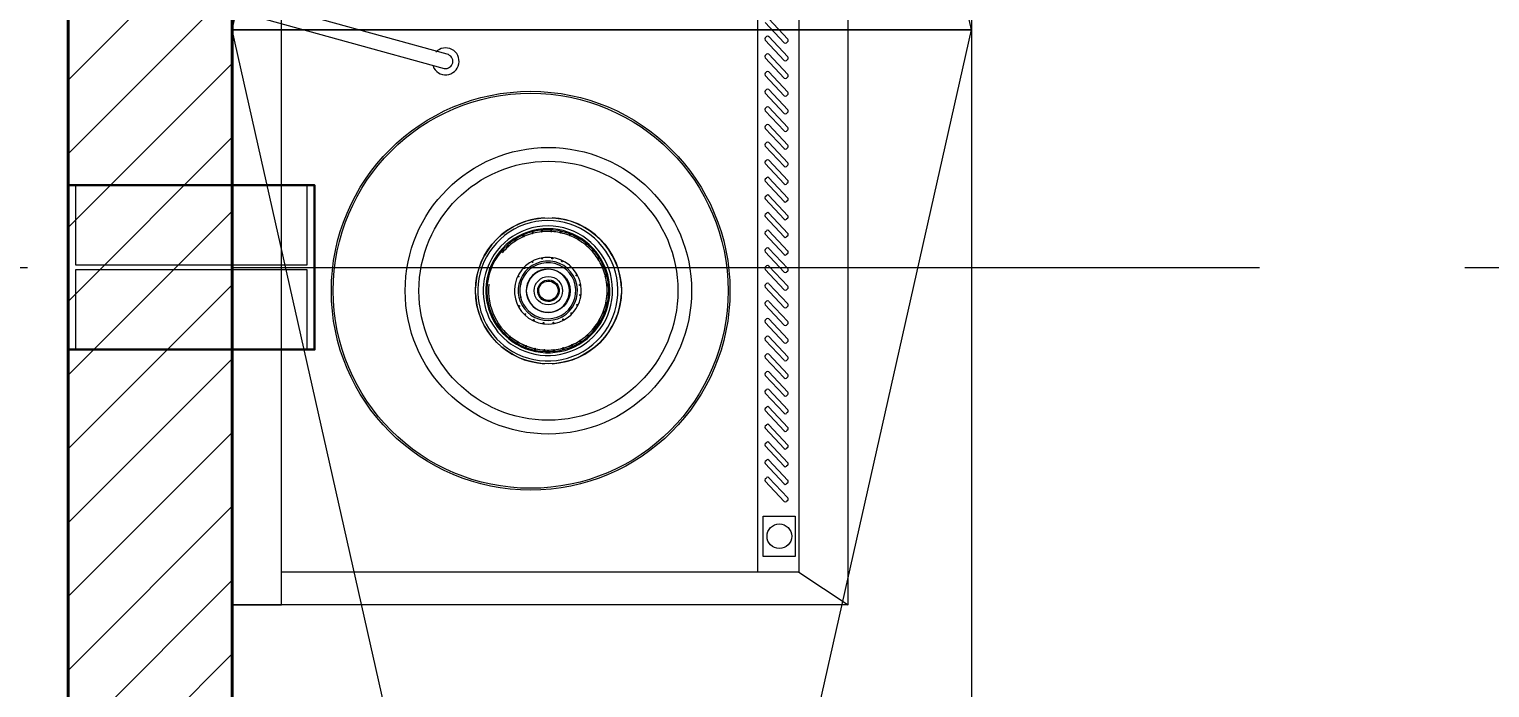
# Model space of a CAD drawing. Header units: millimetres. Extents: x 886808 to 1650903, y -1008069 to 230892.
# Drawn here: x 934941 to 936720, y -358661 to -357859 of the extents above; entities that cross this region are included whole.
import ezdxf

# ---------------------------------------------------------------- set-up
doc = ezdxf.new("R2010")
doc.units = ezdxf.units.MM
doc.linetypes.add('CENTER', pattern=[2, 1.25, -0.25, 0.25, -0.25])
doc.layers.get('0').update_dxf_attribs({"lineweight": 0})
for name, color, linetype, lineweight in [('01- NET TUONG- 242', 242, 'Continuous', 40), ('8l NET TO', 8, 'Continuous', 9), ('A-GLAZ-CURT', 52, 'Continuous', 5), ('A-Wall', 113, 'Continuous', 30), ('A_Dim', 8, 'Continuous', 5), ('DS_Dim', 8, 'Continuous', 0), ('HACTH', 8, 'Continuous', 0), ('hatch', 250, 'Continuous', 0), ('I-FURN', 252, 'Continuous', 5)]:
    doc.layers.add(name, color=color, linetype=linetype, lineweight=lineweight)
doc.styles.add('TIÊU ĐỀ', font='arial.ttf', dxfattribs={"height": 230})
doc.dimstyles.new('1-100', dxfattribs={"dimtxt": 230, "dimasz": 150, "dimexe": 150, "dimexo": 300, "dimgap": 90, "dimtad": 1, "dimdec": 0, "dimrnd": 5, "dimzin": 0, "dimtxsty": 'TIÊU ĐỀ', "dimblk": 'ARCHTICK', "dimcen": 100, "dimdle": 120, "dimclrd": 256, "dimclre": 256, "dimclrt": 2, "dimadec": 0, "dimazin": 0, "dimtfac": 1, "dimtdec": 0, "dimtix": 1, "dimtmove": 1, "dimatfit": 3, "dimldrblk": 'OPEN30', "dimfxl": 900, "dimtolj": 1, "dimtzin": 0, "dimlwd": 13, "dimlwe": 13, "dimarcsym": 1})

# ---------------------------------------------------------------- blocks, each defined once
blk = doc.blocks.new('TRUC KHU BEP')
at = {"layer": '8l NET TO', "color": 251, "linetype": 'CENTER', "ltscale": 1000, "true_color": 0x636466, "transparency": 33554636}
for p, q in [((70, -3998.8), (70, 41158.2)), ((-5729.4, 21350), (13215, 21350))]:
    blk.add_line(p, q, dxfattribs=at)
blk = doc.blocks.new('TUONG BEP TG 1')
at = {"layer": 'HACTH', "transparency": 33554636}
h = blk.add_hatch(dxfattribs=at)
h.set_pattern_fill('ANSI31', color=256, scale=20)
h.set_pattern_definition([(45, (-934918.59, 379499.195), (-44.9012806, 44.9012806), [])])
h.paths.add_polyline_path([(3452.6, 37100), (6590.6, 37100), (6590.6, 36900), (3452.6, 36900)])
h.paths.add_polyline_path([(269.7, 37100), (1652.6, 37100), (1652.6, 36900), (269.7, 36900)])
h.paths.add_polyline_path([(8200.6, 37100), (10000, 37100), (10000, 36900), (8200.6, 36900)])
h.paths.add_polyline_path([(269.7, 29200), (70, 29200)], flags=17)
h.paths.add_polyline_path([(70, 19062.5), (269.7, 19062.5), (269.8, 17496.1), (70.1, 17496.1)])
h.paths.add_polyline_path([(69.6, 4881.2), (269.7, 4881.2), (269.7, 2202), (69.6, 2202)])
h.paths.add_polyline_path([(69.6, 7593.8), (269.7, 7593.8), (269.7, 6481.2), (69.6, 6481.2)])
h.paths.add_polyline_path([(69.6, 602), (269.7, 602), (269.7, 0), (69.6, 0)])
h.paths.add_polyline_path([(269.6, 0), (1685.1, 0), (1685.1, 200), (269.6, 200)])
h.paths.add_polyline_path([(3485.1, 200), (7535.3, 200), (7535.3, 0), (3485.1, 0)])
h.paths.add_polyline_path([(9145.3, 200), (10000, 200), (10000, 0), (9145.3, 0)])
h.paths.add_polyline_path([(70, 29200), (269.7, 29200), (269.7, 20662.5), (70, 20662.5)])
h.paths.add_polyline_path([(68.5, 14361), (269.7, 14361), (269.7, 15896.1), (68.5, 15896.1)])
h.paths.add_polyline_path([(69.6, 11800.9), (268.5, 11800.9), (268.5, 12761), (69.6, 12761)])
h.paths.add_polyline_path([(69.6, 10200.9), (269.6, 10200.9), (269.6, 9193.8), (69.6, 9193.8)])
h.paths.add_polyline_path([(69.8, 200.2), (69.8, 0), (-2028.9, -0.1), (-2028.9, 200)])
h.paths.add_polyline_path([(70, 37100.1), (270.6, 37100.1), (270.6, 34325), (70, 34325)])
h.paths.add_polyline_path([(70, 37100.1), (70, 36899.9), (-3029.1, 36899.8), (-3029.1, 37100)])
h.paths.add_polyline_path([(-3229.3, 37100), (-3029.1, 37100), (-3029, 36699.8), (-3229.2, 36699.8)])
h.paths.add_polyline_path([(-3229.3, 35699.8), (-3029.1, 35699.8), (-3029, 34049.8), (-3229.2, 34049.8)])
h.paths.add_polyline_path([(70.6, 34450.1), (70.6, 34249.9), (-3029, 34249.9), (-3029, 34450.1)])
h.paths.add_polyline_path([(-3229.4, 33049.7), (-3029.2, 33049.7), (-3029.1, 31994.2), (-3229.3, 31994.2)])
h.paths.add_polyline_path([(70, 32200.2), (70, 32000), (-3029.1, 32000), (-3029.1, 32200.2)])
h.paths.add_polyline_path([(-3329, 3299.3), (-3128.9, 3299.3), (-3128.9, 4099.2), (70, 4099.2), (70, 4299.4), (-3329, 4299.3)])
h.paths.add_polyline_path([(-3128.9, 2299.3), (-3329, 2299.3), (-3329, 0), (-3028.9, -0.1), (-3028.9, 200), (-3128.9, 200)])
at = {"layer": '01- NET TUONG- 242', "transparency": 33554636}
blk.add_lwpolyline([(70, 29200), (269.7, 29200), (269.7, 20662.5), (70, 20662.5)], close=True, dxfattribs=at)
blk = doc.blocks.new('A$C26DD556D')
at = {"layer": 'hatch', "transparency": 33554636}
for p, q in [((2079.2, 12325.4), (2079.2, 16325.4)), ((2079.2, 12325.4), (2979.2, 16325.4)), ((2979.2, 12325.4), (2079.2, 16325.4)), ((2979.2, 16325.4), (2979.2, 12325.4)), ((2079.2, 11625.5), (2079.2, 13725.5)), ((2079.2, 13725.5), (2079.2, 11625.5)), ((2079.2, 13725.5), (2079.2, 11625.5)), ((2139.2, 12295.7), (2139.2, 13725.5)), ((2139.2, 11625.5), (2139.2, 13725.5)), ((2139.2, 11625.5), (2139.2, 13725.5)), ((2829.2, 11625.5), (2829.2, 13725.5)), ((2719.2, 11665.5), (2719.2, 13685.5)), ((2769.2, 13685.5), (2769.2, 11665.5)), ((2340.8, 12295.7), (2110.9, 12359.1)), ((2979.2, 12325.4), (2079.2, 12325.4)), ((2079.2, 8325.4), (2079.2, 12325.4)), ((2079.2, 12325.4), (2979.2, 12325.4)), ((2079.2, 8325.4), (2979.2, 12325.4)), ((2979.2, 8325.4), (2079.2, 12325.4)), ((2107.5, 12341.8), (2337.3, 12278.5)), ((2751.2, 12309.6), (2728.1, 12334.3)), ((2732.7, 12338.6), (2755.7, 12313.9)), ((2979.2, 12325.4), (2979.2, 8325.4)), ((2751.2, 12288.2), (2728.1, 12312.8)), ((2728.2, 12315.7), (2729.8, 12317.2)), ((2732.7, 12317.1), (2755.7, 12292.4)), ((2755.6, 12311.1), (2754, 12309.5)), ((2751.2, 12266.7), (2728.1, 12291.4)), ((2728.2, 12294.2), (2729.8, 12295.7)), ((2732.7, 12295.6), (2755.7, 12270.9)), ((2755.6, 12289.6), (2754, 12288.1)), ((2728.2, 12272.7), (2729.8, 12274.3)), ((2732.7, 12274.2), (2755.7, 12249.5)), ((2751.2, 12245.2), (2728.1, 12269.9)), ((2755.6, 12268.1), (2754, 12266.6)), ((2139.2, 11625.5), (2139.2, 12253.3)), ((2751.2, 12223.7), (2728.1, 12248.4)), ((2728.2, 12251.3), (2729.8, 12252.8)), ((2732.7, 12252.7), (2755.7, 12228)), ((2755.6, 12246.7), (2754, 12245.1)), ((2751.2, 12202.3), (2728.1, 12227)), ((2728.2, 12229.8), (2729.8, 12231.3)), ((2732.7, 12231.2), (2755.7, 12206.5)), ((2755.6, 12225.2), (2754, 12223.7)), ((2751.2, 12180.8), (2728.1, 12205.5)), ((2728.2, 12208.3), (2729.8, 12209.8)), ((2732.7, 12209.8), (2755.7, 12185.1)), ((2755.6, 12203.7), (2754, 12202.2)), ((2751.2, 12159.3), (2728.1, 12184)), ((2728.2, 12186.8), (2729.8, 12188.4)), ((2732.7, 12188.3), (2755.7, 12163.6)), ((2728.2, 12165.4), (2729.8, 12166.9)), ((2732.7, 12166.8), (2755.7, 12142.1)), ((2755.6, 12182.2), (2754, 12180.7)), ((2751.2, 12137.9), (2728.1, 12162.6)), ((2755.6, 12160.8), (2754, 12159.2)), ((2751.2, 12116.4), (2728.1, 12141.1)), ((2728.2, 12143.9), (2729.8, 12145.4)), ((2732.7, 12145.3), (2755.7, 12120.7)), ((2755.6, 12139.3), (2754, 12137.8)), ((2751.2, 12094.9), (2728.1, 12119.6)), ((2728.2, 12122.4), (2729.8, 12124)), ((2732.7, 12123.9), (2755.7, 12099.2)), ((2755.6, 12117.8), (2754, 12116.3)), ((2751.2, 12073.5), (2728.1, 12098.1)), ((2728.2, 12101), (2729.8, 12102.5)), ((2732.7, 12102.4), (2755.7, 12077.7)), ((2755.6, 12096.4), (2754, 12094.8)), ((2751.2, 12052), (2728.1, 12076.7)), ((2728.2, 12079.5), (2729.8, 12081)), ((2732.7, 12080.9), (2755.7, 12056.2)), ((2728.2, 12058), (2729.8, 12059.6)), ((2732.7, 12059.5), (2755.7, 12034.8)), ((2755.6, 12074.9), (2754, 12073.4)), ((2751.2, 12030.5), (2728.1, 12055.2)), ((2755.6, 12053.4), (2754, 12051.9)), ((2751.2, 12009), (2728.1, 12033.7)), ((2728.2, 12036.6), (2729.8, 12038.1)), ((2732.7, 12038), (2755.7, 12013.3)), ((2755.6, 12031.9), (2754, 12030.4)), ((2431.4, 12015.8), (2430, 12015.8)), ((2751.2, 11987.6), (2728.1, 12012.3)), ((2728.2, 12015.1), (2729.8, 12016.6)), ((2732.7, 12016.5), (2755.7, 11991.8)), ((2755.6, 12010.5), (2754, 12008.9)), ((2430, 12000), (2431.4, 12000)), ((2751.2, 11966.1), (2728.1, 11990.8)), ((2728.2, 11993.6), (2729.8, 11995.1)), ((2732.7, 11995), (2755.7, 11970.4)), ((2755.6, 11989), (2754, 11987.5)), ((2751.2, 11944.6), (2728.1, 11969.3)), ((2728.2, 11972.1), (2729.8, 11973.7)), ((2732.7, 11973.6), (2755.7, 11948.9)), ((2728.2, 11950.7), (2729.8, 11952.2)), ((2732.7, 11952.1), (2755.7, 11927.4)), ((2755.6, 11967.5), (2754, 11966)), ((2751.2, 11923.2), (2728.1, 11947.8)), ((2755.6, 11946.1), (2754, 11944.5)), ((2751.2, 11901.7), (2728.1, 11926.4)), ((2728.2, 11929.2), (2729.8, 11930.7)), ((2732.7, 11930.6), (2755.7, 11906)), ((2755.6, 11924.6), (2754, 11923.1)), ((2751.2, 11880.2), (2728.1, 11904.9)), ((2728.2, 11907.7), (2729.8, 11909.3)), ((2732.7, 11909.2), (2755.7, 11884.5)), ((2755.6, 11903.1), (2754, 11901.6)), ((2751.2, 11858.7), (2728.1, 11883.4)), ((2728.2, 11886.3), (2729.8, 11887.8)), ((2732.7, 11887.7), (2755.7, 11863)), ((2755.6, 11881.7), (2754, 11880.1)), ((2728.2, 11864.8), (2729.8, 11866.3)), ((2732.7, 11866.2), (2755.7, 11841.5)), ((2751.2, 11837.3), (2728.1, 11862)), ((2728.2, 11843.3), (2729.8, 11844.8)), ((2732.7, 11844.8), (2755.7, 11820.1)), ((2755.6, 11860.2), (2754, 11858.7)), ((2751.2, 11815.8), (2728.1, 11840.5)), ((2755.6, 11838.7), (2754, 11837.2)), ((2751.2, 11794.3), (2728.1, 11819)), ((2728.2, 11821.8), (2729.8, 11823.4)), ((2732.7, 11823.3), (2755.7, 11798.6)), ((2755.6, 11817.2), (2754, 11815.7)), ((2751.2, 11772.9), (2728.1, 11797.6)), ((2728.2, 11800.4), (2729.8, 11801.9)), ((2732.7, 11801.8), (2755.7, 11777.1)), ((2755.6, 11795.8), (2754, 11794.2)), ((2751.2, 11751.4), (2728.1, 11776.1)), ((2728.2, 11778.9), (2729.8, 11780.4)), ((2732.7, 11780.3), (2755.7, 11755.7)), ((2755.6, 11774.3), (2754, 11772.8)), ((2755.6, 11752.8), (2754, 11751.3)), ((2725.6, 11684.6), (2725.6, 11733.5)), ((2725.6, 11733.5), (2764.7, 11733.5)), ((2764.7, 11733.5), (2764.7, 11684.6)), ((2764.7, 11684.6), (2725.6, 11684.6)), ((2769.2, 11665.5), (2139.2, 11665.5)), ((2769.2, 11665.5), (2719.2, 11665.5)), ((2769.2, 11665.5), (2719.2, 11665.5)), ((2769.2, 11665.5), (2769.2, 11665.5)), ((2769.2, 11665.5), (2829.2, 11625.5)), ((2829.2, 11625.5), (2079.2, 11625.5)), ((2079.2, 11625.5), (2139.2, 11625.5)), ((2079.2, 11625.5), (2139.2, 11625.5)), ((2079.2, 11625.5), (2139.2, 11625.5))]:
    blk.add_line(p, q, dxfattribs=at)
for centre, radius in [((2442.6, 12007.9), 242.7), ((2442.6, 12007.9), 240.4), ((2464.2, 12007.9), 174.4), ((2464.2, 12007.9), 157.6), ((2464.2, 12007.9), 88.9), ((2464.2, 12007.9), 88.9), ((2444.8, 12043), 0.657), ((2456.6, 12047), 0.657), ((2469, 12047.3), 0.657), ((2480.9, 12043.7), 0.657), ((2427.8, 12025.3), 0.657), ((2434.9, 12035.5), 0.657), ((2464.2, 12007.9), 26.5), ((2464.2, 12007.9), 17.3), ((2491.1, 12036.5), 0.657), ((2498.6, 12026.6), 0.657), ((2502.7, 12014.9), 0.657), ((2428.5, 11989.2), 0.657), ((2499.3, 11990.6), 0.657), ((2502.9, 12002.5), 0.657), ((2436, 11979.3), 0.657), ((2446.2, 11972.2), 0.657), ((2458.1, 11968.6), 0.657), ((2470.5, 11968.8), 0.657), ((2482.3, 11972.9), 0.657), ((2492.2, 11980.4), 0.657), ((2745.4, 11709.1), 15)]:
    blk.add_circle(centre, radius, dxfattribs=at)
for centre, radius, start, end in [((2729.6, 12314.2), 2, 133.0347, 223.0347), ((2731.2, 12315.7), 2, 43.0347, 133.0347), ((2752.6, 12311), 2, 223.0347, 313.0347), ((2754.3, 12312.5), 2, 313.0347, 43.0347), ((2339, 12287.1), 16.4, 200.9809, 136.308), ((2339, 12287.1), 8.79, 258.6444, 78.6444), ((2729.6, 12292.7), 2, 133.0347, 223.0347), ((2731.2, 12294.3), 2, 43.0347, 133.0347), ((2754.3, 12291.1), 2, 313.0347, 43.0347), ((2729.6, 12271.3), 2, 133.0347, 223.0347), ((2731.2, 12272.8), 2, 43.0347, 133.0347), ((2752.6, 12289.5), 2, 223.0347, 313.0347), ((2752.6, 12268.1), 2, 223.0347, 313.0347), ((2754.3, 12269.6), 2, 313.0347, 43.0347), ((2729.6, 12249.8), 2, 133.0347, 223.0347), ((2731.2, 12251.3), 2, 43.0347, 133.0347), ((2752.6, 12246.6), 2, 223.0347, 313.0347), ((2754.3, 12248.1), 2, 313.0347, 43.0347), ((2729.6, 12228.3), 2, 133.0347, 223.0347), ((2731.2, 12229.9), 2, 43.0347, 133.0347), ((2752.6, 12225.1), 2, 223.0347, 313.0347), ((2754.3, 12226.6), 2, 313.0347, 43.0347), ((2729.6, 12206.9), 2, 133.0347, 223.0347), ((2731.2, 12208.4), 2, 43.0347, 133.0347), ((2752.6, 12203.6), 2, 223.0347, 313.0347), ((2754.3, 12205.2), 2, 313.0347, 43.0347), ((2729.6, 12185.4), 2, 133.0347, 223.0347), ((2731.2, 12186.9), 2, 43.0347, 133.0347), ((2754.3, 12183.7), 2, 313.0347, 43.0347), ((2729.6, 12163.9), 2, 133.0347, 223.0347), ((2731.2, 12165.4), 2, 43.0347, 133.0347), ((2752.6, 12182.2), 2, 223.0347, 313.0347), ((2752.6, 12160.7), 2, 223.0347, 313.0347), ((2754.3, 12162.2), 2, 313.0347, 43.0347), ((2729.6, 12142.4), 2, 133.0347, 223.0347), ((2731.2, 12144), 2, 43.0347, 133.0347), ((2752.6, 12139.2), 2, 223.0347, 313.0347), ((2754.3, 12140.8), 2, 313.0347, 43.0347), ((2729.6, 12121), 2, 133.0347, 223.0347), ((2731.2, 12122.5), 2, 43.0347, 133.0347), ((2752.6, 12117.8), 2, 223.0347, 313.0347), ((2754.3, 12119.3), 2, 313.0347, 43.0347), ((2464.2, 12007.9), 88.9, 93.0247, 177.816), ((2464.2, 12007.9), 88.9, 2.184, 86.9753), ((2729.6, 12099.5), 2, 133.0347, 223.0347), ((2731.2, 12101), 2, 43.0347, 133.0347), ((2752.6, 12096.3), 2, 223.0347, 313.0347), ((2754.3, 12097.8), 2, 313.0347, 43.0347), ((2463.5, 12007.9), 85.4, 234.9212, 174.7036), ((2463.5, 12007.9), 78.8, 234.9212, 174.2608), ((2463.5, 12007.9), 75.5, 234.9212, 174.0104), ((2463.5, 12007.9), 74.2, 234.9212, 173.904), ((2463.5, 12007.9), 72.2, 105.1221, 113.3257), ((2445, 12078.4), 0.788, 324.2976, 245.1502), ((2445, 12078.4), 0.788, 245.1502, 324.2976), ((2463.5, 12007.9), 72.2, 96.1221, 104.3257), ((2456.3, 12080.4), 0.788, 315.2976, 236.1502), ((2456.3, 12080.4), 0.788, 236.1502, 315.2976), ((2463.5, 12007.9), 72.2, 87.1221, 95.3257), ((2467.7, 12080.6), 0.788, 306.2976, 227.1502), ((2467.7, 12080.6), 0.788, 227.1502, 306.2976), ((2463.5, 12007.9), 72.2, 78.1221, 86.3257), ((2479, 12079.1), 0.788, 297.2976, 218.1502), ((2479, 12079.1), 0.788, 218.1502, 297.2976), ((2463.5, 12007.9), 72.2, 69.1221, 77.3257), ((2490, 12075.8), 0.788, 288.2976, 209.1502), ((2729.6, 12078), 2, 133.0347, 223.0347), ((2731.2, 12079.6), 2, 43.0347, 133.0347), ((2754.3, 12076.3), 2, 313.0347, 43.0347), ((2463.5, 12007.9), 72.2, 132.1221, 140.3257), ((2415.1, 12062.3), 0.788, 351.2976, 272.1502), ((2415.1, 12062.3), 0.788, 272.1502, 351.2976), ((2463.5, 12007.9), 72.2, 123.1221, 131.3257), ((2424.2, 12069.2), 0.788, 342.2976, 263.1502), ((2424.2, 12069.2), 0.788, 263.1502, 342.2976), ((2463.5, 12007.9), 72.2, 114.1221, 122.3257), ((2434.2, 12074.6), 0.788, 333.2976, 254.1502), ((2434.2, 12074.6), 0.788, 254.1502, 333.2976), ((2490, 12075.8), 0.788, 209.1502, 288.2976), ((2463.5, 12007.9), 72.2, 60.1221, 68.3257), ((2500.3, 12070.8), 0.788, 279.2976, 200.1502), ((2500.3, 12070.8), 0.788, 200.1502, 279.2976), ((2463.5, 12007.9), 72.2, 51.1221, 59.3257), ((2509.7, 12064.3), 0.788, 270.2976, 191.1502), ((2509.7, 12064.3), 0.788, 191.1502, 270.2976), ((2463.5, 12007.9), 72.2, 42.1221, 50.3257), ((2731.2, 12058.1), 2, 43.0347, 133.0347), ((2752.6, 12074.8), 2, 223.0347, 313.0347), ((2463.5, 12007.9), 40.7, 234.9212, 168.8401), ((2463.5, 12007.9), 36.1, 234.9212, 167.3977), ((2463.5, 12007.9), 34.1, 234.9212, 166.6576), ((2517.9, 12056.4), 0.788, 261.2976, 182.1502), ((2517.9, 12056.4), 0.788, 182.1502, 261.2976), ((2463.5, 12007.9), 72.2, 33.1221, 41.3257), ((2524.8, 12047.3), 0.788, 252.2976, 173.1502), ((2524.8, 12047.3), 0.788, 173.1502, 252.2976), ((2463.5, 12007.9), 72.2, 24.1221, 32.3257), ((2729.6, 12056.6), 2, 133.0347, 223.0347), ((2752.6, 12053.3), 2, 223.0347, 313.0347), ((2754.3, 12054.9), 2, 313.0347, 43.0347), ((2463.5, 12007.9), 26.3, 234.9212, 162.5424), ((2530.2, 12037.2), 0.788, 164.1502, 243.2976), ((2530.2, 12037.2), 0.788, 243.2976, 164.1502), ((2463.5, 12007.9), 72.2, 15.1221, 23.3257), ((2534, 12026.4), 0.788, 155.1502, 234.2976), ((2534, 12026.4), 0.788, 234.2976, 155.1502), ((2463.5, 12007.9), 72.2, 6.1221, 14.3257), ((2729.6, 12035.1), 2, 133.0347, 223.0347), ((2731.2, 12036.6), 2, 43.0347, 133.0347), ((2752.6, 12031.9), 2, 223.0347, 313.0347), ((2754.3, 12033.4), 2, 313.0347, 43.0347), ((2463.5, 12007.9), 85.4, 174.7036, 234.9212), ((2463.5, 12007.9), 78.8, 174.2608, 234.9212), ((2463.5, 12007.9), 75.5, 174.0104, 234.9212), ((2463.5, 12007.9), 74.2, 173.904, 234.9212), ((2463.5, 12007.9), 72.2, 173.7371, 6.2629), ((2463.5, 12007.9), 40.7, 168.8401, 234.9212), ((2463.5, 12007.9), 36.1, 167.3977, 234.9212), ((2463.5, 12007.9), 34.1, 166.6576, 234.9212), ((2463.5, 12007.9), 26.3, 162.5424, 234.9212), ((2464.2, 12007.9), 13.1, 143.1301377324015, 143.1301037148577), ((2464.2, 12007.9), 11.8, 138.1897270326551, 138.189686450463), ((2536, 12015.2), 0.788, 146.1502, 225.2976), ((2536, 12015.2), 0.788, 225.2976, 146.1502), ((2463.5, 12007.9), 72.2, 357.1221, 5.3257), ((2729.6, 12013.6), 2, 133.0347, 223.0347), ((2731.2, 12015.2), 2, 43.0347, 133.0347), ((2752.6, 12010.4), 2, 223.0347, 313.0347), ((2754.3, 12011.9), 2, 313.0347, 43.0347), ((2464.2, 12007.9), 88.9, 182.184, 266.9753), ((2464.2, 12007.9), 88.9, 273.0247, 357.816), ((2463.5, 12007.9), 72.2, 339.1221, 347.3257), ((2534.7, 11992.4), 0.788, 128.1502, 207.2976), ((2534.7, 11992.4), 0.788, 207.2976, 128.1502), ((2463.5, 12007.9), 72.2, 348.1221, 356.3257), ((2536.3, 12003.8), 0.788, 137.1502, 216.2976), ((2536.3, 12003.8), 0.788, 216.2976, 137.1502), ((2729.6, 11992.2), 2, 133.0347, 223.0347), ((2731.2, 11993.7), 2, 43.0347, 133.0347), ((2752.6, 11988.9), 2, 223.0347, 313.0347), ((2754.3, 11990.5), 2, 313.0347, 43.0347), ((2463.5, 12007.9), 72.2, 321.1221, 329.3257), ((2526.4, 11971.2), 0.788, 189.2976, 110.1502), ((2526.4, 11971.2), 0.788, 110.1502, 189.2976), ((2463.5, 12007.9), 72.2, 330.1221, 338.3257), ((2531.4, 11981.5), 0.788, 119.1502, 198.2976), ((2531.4, 11981.5), 0.788, 198.2976, 119.1502), ((2729.6, 11970.7), 2, 133.0347, 223.0347), ((2731.2, 11972.2), 2, 43.0347, 133.0347), ((2754.3, 11969), 2, 313.0347, 43.0347), ((2463.5, 12007.9), 72.2, 222.1221, 230.3257), ((2417.4, 11951.5), 0.788, 90.2976, 11.1502), ((2417.4, 11951.5), 0.788, 11.1502, 90.2976), ((2463.5, 12007.9), 72.2, 231.1221, 239.3257), ((2463.5, 12007.9), 72.2, 303.1221, 311.3257), ((2512, 11953.6), 0.788, 92.1502, 171.2976), ((2512, 11953.6), 0.788, 171.2976, 92.1502), ((2463.5, 12007.9), 72.2, 312.1221, 320.3257), ((2519.9, 11961.8), 0.788, 101.1502, 180.2976), ((2519.9, 11961.8), 0.788, 180.2976, 101.1502), ((2731.2, 11950.7), 2, 43.0347, 133.0347), ((2752.6, 11967.5), 2, 223.0347, 313.0347), ((2426.8, 11945), 0.788, 99.2976, 20.1502), ((2426.8, 11945), 0.788, 20.1502, 99.2976), ((2463.5, 12007.9), 72.2, 240.1221, 248.3257), ((2437.1, 11940), 0.788, 108.2976, 29.1502), ((2437.1, 11940), 0.788, 29.1502, 108.2976), ((2463.5, 12007.9), 72.2, 249.1221, 257.3257), ((2448.1, 11936.7), 0.788, 117.2976, 38.1502), ((2448.1, 11936.7), 0.788, 38.1502, 117.2976), ((2463.5, 12007.9), 72.2, 258.1221, 266.3257), ((2459.4, 11935.2), 0.788, 126.2976, 47.1502), ((2459.4, 11935.2), 0.788, 47.1502, 126.2976), ((2463.5, 12007.9), 72.2, 267.1221, 275.3257), ((2470.8, 11935.4), 0.788, 135.2976, 56.1502), ((2470.8, 11935.4), 0.788, 56.1502, 135.2976), ((2463.5, 12007.9), 72.2, 276.1221, 284.3257), ((2482.1, 11937.5), 0.788, 144.2976, 65.1502), ((2482.1, 11937.5), 0.788, 65.1502, 144.2976), ((2463.5, 12007.9), 72.2, 285.1221, 293.3257), ((2492.8, 11941.2), 0.788, 74.1502, 153.2976), ((2492.8, 11941.2), 0.788, 153.2976, 74.1502), ((2463.5, 12007.9), 72.2, 294.1221, 302.3257), ((2502.9, 11946.6), 0.788, 162.2976, 83.1502), ((2502.9, 11946.6), 0.788, 83.1502, 162.2976), ((2729.6, 11949.2), 2, 133.0347, 223.0347), ((2752.6, 11946), 2, 223.0347, 313.0347), ((2754.3, 11947.5), 2, 313.0347, 43.0347), ((2729.6, 11927.7), 2, 133.0347, 223.0347), ((2731.2, 11929.3), 2, 43.0347, 133.0347), ((2752.6, 11924.5), 2, 223.0347, 313.0347), ((2754.3, 11926.1), 2, 313.0347, 43.0347), ((2729.6, 11906.3), 2, 133.0347, 223.0347), ((2731.2, 11907.8), 2, 43.0347, 133.0347), ((2752.6, 11903.1), 2, 223.0347, 313.0347), ((2754.3, 11904.6), 2, 313.0347, 43.0347), ((2729.6, 11884.8), 2, 133.0347, 223.0347), ((2731.2, 11886.3), 2, 43.0347, 133.0347), ((2754.3, 11883.1), 2, 313.0347, 43.0347), ((2729.6, 11863.3), 2, 133.0347, 223.0347), ((2731.2, 11864.9), 2, 43.0347, 133.0347), ((2752.6, 11881.6), 2, 223.0347, 313.0347), ((2754.3, 11861.6), 2, 313.0347, 43.0347), ((2731.2, 11843.4), 2, 43.0347, 133.0347), ((2752.6, 11860.1), 2, 223.0347, 313.0347), ((2729.6, 11841.9), 2, 133.0347, 223.0347), ((2752.6, 11838.6), 2, 223.0347, 313.0347), ((2754.3, 11840.2), 2, 313.0347, 43.0347), ((2729.6, 11820.4), 2, 133.0347, 223.0347), ((2731.2, 11821.9), 2, 43.0347, 133.0347), ((2752.6, 11817.2), 2, 223.0347, 313.0347), ((2754.3, 11818.7), 2, 313.0347, 43.0347), ((2729.6, 11798.9), 2, 133.0347, 223.0347), ((2731.2, 11800.4), 2, 43.0347, 133.0347), ((2752.6, 11795.7), 2, 223.0347, 313.0347), ((2754.3, 11797.2), 2, 313.0347, 43.0347), ((2729.6, 11777.4), 2, 133.0347, 223.0347), ((2731.2, 11779), 2, 43.0347, 133.0347), ((2754.3, 11775.8), 2, 313.0347, 43.0347), ((2752.6, 11774.2), 2, 223.0347, 313.0347), ((2752.6, 11752.8), 2, 223.0347, 313.0347), ((2754.3, 11754.3), 2, 313.0347, 43.0347)]:
    blk.add_arc(centre, radius, start, end, dxfattribs=at)
blk = doc.blocks.new('_ArchTick')
at = {"color": 0, "linetype": 'ByBlock', "const_width": 0.15}
blk.add_lwpolyline([(-0.5, -0.5), (0.5, 0.5)], dxfattribs=at)
blk = doc.blocks.new('*D1052')
at = {"layer": 'A_Dim', "lineweight": 13, "transparency": 16777216}
for p, q in [((931132, -358149.2), (931132, -357999.2)), ((931830.5, -358149.2), (930982, -358149.2)), ((931132, -358149.2), (931132, -358836.7)), ((934689.2, -358836.7), (930982, -358836.7)), ((931132, -358836.7), (931132, -358986.7))]:
    blk.add_line(p, q, dxfattribs=at)
at = {"layer": 'Defpoints', "color": 0, "transparency": 16777216}
for p in [(932130.5, -358149.2), (931132, -358836.7), (934989.2, -358836.7)]:
    blk.add_point(p, dxfattribs=at)
at = {"layer": 'A_Dim', "lineweight": 13, "transparency": 16777216, "xscale": 150, "yscale": 150, "zscale": 150}
for p, rotation in [((931132, -358149.2), 270), ((931132, -358836.7), 90)]:
    blk.add_blockref('_ArchTick', p, dxfattribs=dict(at, rotation=rotation))
at = {"layer": 'A_Dim', "color": 2, "transparency": 16777216, "insert": (930924.6, -358492.9), "char_height": 230, "attachment_point": 5, "rotation": 90, "style": 'TIÊU ĐỀ'}
blk.add_mtext('\\A1;690', dxfattribs=at)
blk = doc.blocks.new('_Open30')
at = {"color": 0, "linetype": 'ByBlock', "lineweight": -2}
for p, q in [((-1, 0.268), (0, 0)), ((0, 0), (-1, -0.268)), ((0, 0), (-1, 0))]:
    blk.add_line(p, q, dxfattribs=at)
blk = doc.blocks.new('cc')
at = {"layer": 'A-GLAZ-CURT', "transparency": 33554636}
blk.add_lwpolyline([(222569.3, 39756), (222287.3, 39756), (222287.3, 39659), (222278.3, 39659), (222278.3, 39859), (222287.3, 39859), (222287.3, 39762), (222569.3, 39762), (222569.3, 39859), (222578.3, 39859), (222578.3, 39659), (222569.3, 39659)], close=True, dxfattribs=at)
at = {"layer": 'A-Wall', "transparency": 33554636}
blk.add_lwpolyline([(222278.3, 39659), (222578.3, 39659), (222578.3, 39859), (222278.3, 39859)], close=True, dxfattribs=at)

msp = doc.modelspace()

# ---------------------------------------------------------------- block references
at = {"transparency": 33554636}
for name in ['TRUC KHU BEP', 'TUONG BEP TG 1']:
    msp.add_blockref(name, (934918.6, -379499.2), dxfattribs=at)
at = {"layer": 'DS_Dim', "transparency": 33554636}
msp.add_blockref('cc', (712710.3, -397908.2), dxfattribs=at)
at = {"layer": 'I-FURN', "transparency": 33554636}
msp.add_blockref('A$C26DD556D', (933109.1, -370185.5), dxfattribs=at)

# ---------------------------------------------------------------- dimensions: what is measured, and where the dimension line sits
at = {"layer": 'A_Dim'}
dim = msp.add_linear_dim(base=(931132, -358836.6950507), p1=(932130.5, -358149.1950507), p2=(934989.1891461, -358836.6950507), angle=90, dimstyle='1-100', dxfattribs=at)
dim.commit()
dim.dimension.update_dxf_attribs({"geometry": '*D1052', "text_midpoint": (930924.5682128, -358492.9450507)})

doc.saveas('drawing.dxf')
